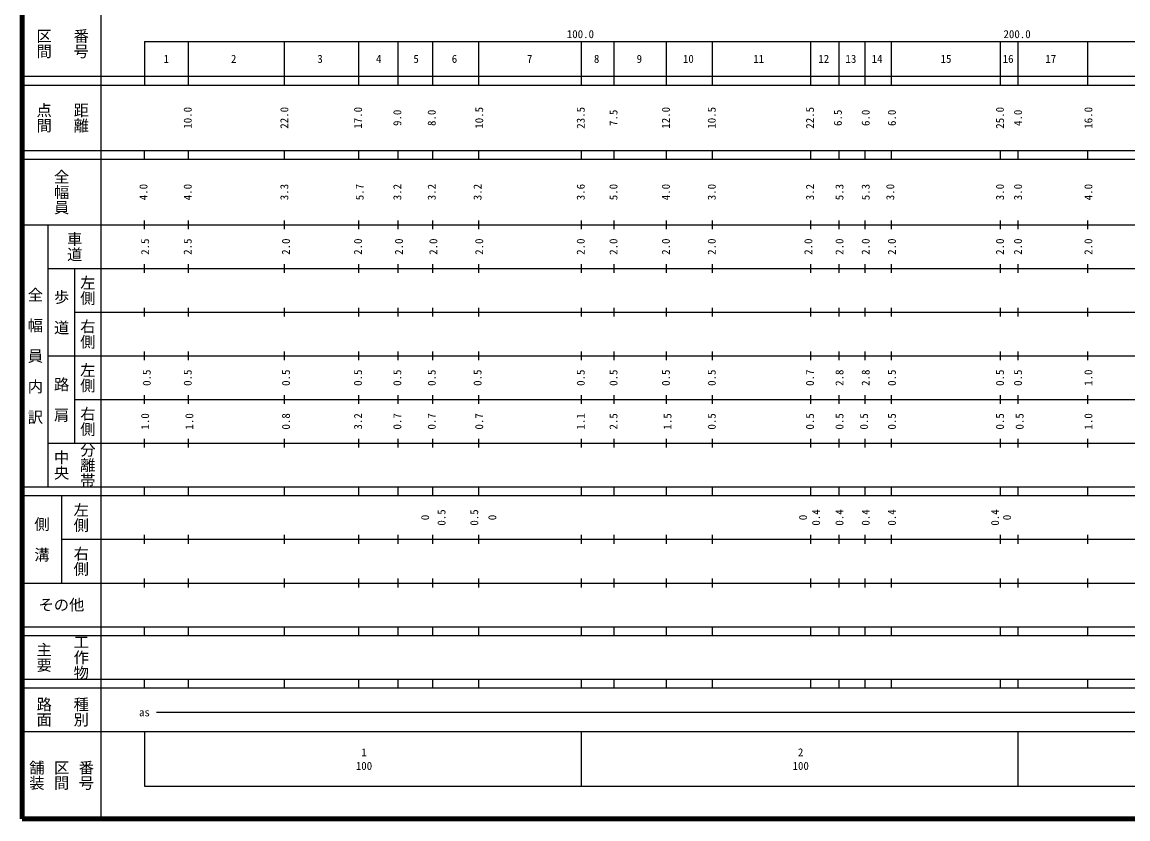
# Model space of a CAD drawing. Units: millimetres on the paper. Extents: x 40 to 680, y 20 to 380.
# Drawn here: x 40 to 293.2, y 20 to 202.4 of the extents above; entities that cross this region are included whole.
import ezdxf
from ezdxf.enums import TextEntityAlignment as Align

# ---------------------------------------------------------------- set-up
doc = ezdxf.new("R2010")
doc.units = ezdxf.units.MM
doc.layers.add('M-TTL', color=2, linetype='Continuous', lineweight=140)
doc.layers.add('M-TTL-BAND', color=7, linetype='Continuous', lineweight=25)
doc.styles.add('@ＭＳ ゴシック', font='')
doc.styles.add('ＭＳ ゴシック', font='')
doc.styles.get('@ＭＳ ゴシック').set_extended_font_data('@MS Gothic')
doc.styles.get('ＭＳ ゴシック').set_extended_font_data('MS Gothic')

msp = doc.modelspace()

# ---------------------------------------------------------------- linework, layer by layer
at = {"layer": 'M-TTL'}
for p, q in [((40, 380), (40, 20)), ((40, 20), (680, 20))]:
    msp.add_line(p, q, dxfattribs=at)
at = {"layer": 'M-TTL-BAND'}
for p, q in [((58, 370), (58, 20)), ((68, 198), (579, 198)), ((68, 198), (68, 188)), ((78, 198), (78, 188)), ((100, 198), (100, 188)), ((117, 198), (117, 188)), ((126, 198), (126, 188)), ((134, 198), (134, 188)), ((144.5, 198), (144.5, 188)), ((168, 198), (168, 188)), ((175.5, 198), (175.5, 188)), ((187.5, 198), (187.5, 188)), ((198, 198), (198, 188)), ((220.5, 198), (220.5, 188)), ((227, 198), (227, 188)), ((233, 198), (233, 188)), ((239, 198), (239, 188)), ((264, 198), (264, 188)), ((268, 198), (268, 188)), ((284, 198), (284, 188)), ((40, 190), (579, 190)), ((40, 188), (579, 188)), ((40, 173), (579, 173)), ((68, 171), (68, 173)), ((78, 173), (78, 171)), ((100, 173), (100, 171)), ((117, 173), (117, 171)), ((126, 173), (126, 171)), ((134, 173), (134, 171)), ((144.5, 173), (144.5, 171)), ((168, 173), (168, 171)), ((175.5, 173), (175.5, 171)), ((187.5, 173), (187.5, 171)), ((198, 173), (198, 171)), ((220.5, 173), (220.5, 171)), ((227, 173), (227, 171)), ((233, 173), (233, 171)), ((239, 173), (239, 171)), ((264, 173), (264, 171)), ((268, 173), (268, 171)), ((284, 173), (284, 171)), ((40, 171), (579, 171)), ((68, 155), (68, 157)), ((78, 157), (78, 155)), ((100, 157), (100, 155)), ((117, 157), (117, 155)), ((126, 157), (126, 155)), ((134, 157), (134, 155)), ((144.5, 157), (144.5, 155)), ((168, 157), (168, 155)), ((175.5, 157), (175.5, 155)), ((187.5, 157), (187.5, 155)), ((198, 157), (198, 155)), ((220.5, 157), (220.5, 155)), ((227, 157), (227, 155)), ((233, 157), (233, 155)), ((239, 157), (239, 155)), ((264, 157), (264, 155)), ((268, 157), (268, 155)), ((284, 157), (284, 155)), ((40, 156), (579, 156)), ((46, 96), (46, 156)), ((68, 145), (68, 147)), ((78, 147), (78, 145)), ((100, 147), (100, 145)), ((117, 147), (117, 145)), ((126, 147), (126, 145)), ((134, 147), (134, 145)), ((144.5, 147), (144.5, 145)), ((168, 147), (168, 145)), ((175.5, 147), (175.5, 145)), ((187.5, 147), (187.5, 145)), ((198, 147), (198, 145)), ((220.5, 147), (220.5, 145)), ((227, 147), (227, 145)), ((233, 147), (233, 145)), ((239, 147), (239, 145)), ((264, 147), (264, 145)), ((268, 147), (268, 145)), ((284, 147), (284, 145)), ((46, 146), (579, 146)), ((52, 146), (52, 106)), ((68, 135), (68, 137)), ((78, 137), (78, 135)), ((100, 137), (100, 135)), ((117, 137), (117, 135)), ((126, 137), (126, 135)), ((134, 137), (134, 135)), ((144.5, 137), (144.5, 135)), ((168, 137), (168, 135)), ((175.5, 137), (175.5, 135)), ((187.5, 137), (187.5, 135)), ((198, 137), (198, 135)), ((220.5, 137), (220.5, 135)), ((227, 137), (227, 135)), ((233, 137), (233, 135)), ((239, 137), (239, 135)), ((264, 137), (264, 135)), ((268, 137), (268, 135)), ((284, 137), (284, 135)), ((52, 136), (579, 136)), ((68, 125), (68, 127)), ((78, 127), (78, 125)), ((100, 127), (100, 125)), ((117, 127), (117, 125)), ((126, 127), (126, 125)), ((134, 127), (134, 125)), ((144.5, 127), (144.5, 125)), ((168, 127), (168, 125)), ((175.5, 127), (175.5, 125)), ((187.5, 127), (187.5, 125)), ((198, 127), (198, 125)), ((220.5, 127), (220.5, 125)), ((227, 127), (227, 125)), ((233, 127), (233, 125)), ((239, 127), (239, 125)), ((264, 127), (264, 125)), ((268, 127), (268, 125)), ((284, 127), (284, 125)), ((46, 126), (579, 126)), ((68, 115), (68, 117)), ((78, 117), (78, 115)), ((100, 117), (100, 115)), ((117, 117), (117, 115)), ((126, 117), (126, 115)), ((134, 117), (134, 115)), ((144.5, 117), (144.5, 115)), ((168, 117), (168, 115)), ((175.5, 117), (175.5, 115)), ((187.5, 117), (187.5, 115)), ((198, 117), (198, 115)), ((220.5, 117), (220.5, 115)), ((227, 117), (227, 115)), ((233, 117), (233, 115)), ((239, 117), (239, 115)), ((264, 117), (264, 115)), ((268, 117), (268, 115)), ((284, 117), (284, 115)), ((52, 116), (579, 116)), ((68, 105), (68, 107)), ((78, 107), (78, 105)), ((100, 107), (100, 105)), ((117, 107), (117, 105)), ((126, 107), (126, 105)), ((134, 107), (134, 105)), ((144.5, 107), (144.5, 105)), ((168, 107), (168, 105)), ((175.5, 107), (175.5, 105)), ((187.5, 107), (187.5, 105)), ((198, 107), (198, 105)), ((220.5, 107), (220.5, 105)), ((227, 107), (227, 105)), ((233, 107), (233, 105)), ((239, 107), (239, 105)), ((264, 107), (264, 105)), ((268, 107), (268, 105)), ((284, 107), (284, 105)), ((46, 106), (579, 106)), ((40, 96), (579, 96)), ((40, 94), (579, 94)), ((49, 94), (49, 74)), ((68, 94), (68, 96)), ((78, 96), (78, 94)), ((100, 96), (100, 94)), ((117, 96), (117, 94)), ((126, 96), (126, 94)), ((134, 96), (134, 94)), ((144.5, 96), (144.5, 94)), ((168, 96), (168, 94)), ((175.5, 96), (175.5, 94)), ((187.5, 96), (187.5, 94)), ((198, 96), (198, 94)), ((220.5, 96), (220.5, 94)), ((227, 96), (227, 94)), ((233, 96), (233, 94)), ((239, 96), (239, 94)), ((264, 96), (264, 94)), ((268, 96), (268, 94)), ((284, 96), (284, 94)), ((49, 84), (579, 84)), ((68, 83), (68, 85)), ((78, 85), (78, 83)), ((100, 85), (100, 83)), ((117, 85), (117, 83)), ((126, 85), (126, 83)), ((134, 85), (134, 83)), ((144.5, 85), (144.5, 83)), ((168, 85), (168, 83)), ((175.5, 85), (175.5, 83)), ((187.5, 85), (187.5, 83)), ((198, 85), (198, 83)), ((220.5, 85), (220.5, 83)), ((227, 85), (227, 83)), ((233, 85), (233, 83)), ((239, 85), (239, 83)), ((264, 85), (264, 83)), ((268, 85), (268, 83)), ((284, 85), (284, 83)), ((40, 74), (579, 74)), ((68, 73), (68, 75)), ((78, 75), (78, 73)), ((100, 75), (100, 73)), ((117, 75), (117, 73)), ((126, 75), (126, 73)), ((134, 75), (134, 73)), ((144.5, 75), (144.5, 73)), ((168, 75), (168, 73)), ((175.5, 75), (175.5, 73)), ((187.5, 75), (187.5, 73)), ((198, 75), (198, 73)), ((220.5, 75), (220.5, 73)), ((227, 75), (227, 73)), ((233, 75), (233, 73)), ((239, 75), (239, 73)), ((264, 75), (264, 73)), ((268, 75), (268, 73)), ((284, 75), (284, 73)), ((40, 64), (579, 64)), ((68, 62), (68, 64)), ((78, 64), (78, 62)), ((100, 64), (100, 62)), ((117, 64), (117, 62)), ((126, 64), (126, 62)), ((134, 64), (134, 62)), ((144.5, 64), (144.5, 62)), ((168, 64), (168, 62)), ((175.5, 64), (175.5, 62)), ((187.5, 64), (187.5, 62)), ((198, 64), (198, 62)), ((220.5, 64), (220.5, 62)), ((227, 64), (227, 62)), ((233, 64), (233, 62)), ((239, 64), (239, 62)), ((264, 64), (264, 62)), ((268, 64), (268, 62)), ((284, 64), (284, 62)), ((40, 62), (579, 62)), ((40, 52), (579, 52)), ((68, 50), (68, 52)), ((78, 52), (78, 50)), ((100, 52), (100, 50)), ((117, 52), (117, 50)), ((126, 52), (126, 50)), ((134, 52), (134, 50)), ((144.5, 52), (144.5, 50)), ((168, 52), (168, 50)), ((175.5, 52), (175.5, 50)), ((187.5, 52), (187.5, 50)), ((198, 52), (198, 50)), ((220.5, 52), (220.5, 50)), ((227, 52), (227, 50)), ((233, 52), (233, 50)), ((239, 52), (239, 50)), ((264, 52), (264, 50)), ((268, 52), (268, 50)), ((284, 52), (284, 50)), ((40, 50), (579, 50)), ((70.805, 44.406), (565.903, 44.406)), ((40, 40), (579, 40)), ((68, 40), (68, 27.5)), ((168, 40), (168, 27.5)), ((268, 40), (268, 27.5)), ((68, 27.5), (579, 27.5))]:
    msp.add_line(p, q, dxfattribs=at)

# ---------------------------------------------------------------- texts
for s, height, rotation, style, p in [('区間', 2.566, 270, '@ＭＳ ゴシック', (45, 197.5)), ('番号', 2.566, 270, '@ＭＳ ゴシック', (53.5, 197.5)), ('点間', 2.566, 270, '@ＭＳ ゴシック', (45, 180.5)), ('距離', 2.566, 270, '@ＭＳ ゴシック', (53.5, 180.5)), ('10.0', 1.833, 90, 'ＭＳ ゴシック', (77.909, 180.5)), ('22.0', 1.833, 90, 'ＭＳ ゴシック', (100.034, 180.5)), ('17.0', 1.833, 90, 'ＭＳ ゴシック', (116.91, 180.5)), ('10.5', 1.833, 90, 'ＭＳ ゴシック', (144.661, 180.5)), ('23.5', 1.833, 90, 'ＭＳ ゴシック', (167.912, 180.5)), ('12.0', 1.833, 90, 'ＭＳ ゴシック', (187.413, 180.5)), ('10.5', 1.833, 90, 'ＭＳ ゴシック', (197.913, 180.5)), ('22.5', 1.833, 90, 'ＭＳ ゴシック', (220.414, 180.5)), ('25.0', 1.833, 90, 'ＭＳ ゴシック', (263.915, 180.5)), ('16.0', 1.833, 90, 'ＭＳ ゴシック', (284.166, 180.5)), ('9.0', 1.833, 90, 'ＭＳ ゴシック', (125.91, 180.5)), ('8.0', 1.833, 90, 'ＭＳ ゴシック', (133.786, 180.5)), ('7.5', 1.833, 90, 'ＭＳ ゴシック', (175.412, 180.5)), ('6.5', 1.833, 90, 'ＭＳ ゴシック', (226.789, 180.5)), ('6.0', 1.833, 90, 'ＭＳ ゴシック', (233.164, 180.5)), ('6.0', 1.833, 90, 'ＭＳ ゴシック', (239.165, 180.5)), ('4.0', 1.833, 90, 'ＭＳ ゴシック', (268.041, 180.5)), ('全幅員', 2.566, 270, '@ＭＳ ゴシック', (49, 163.5)), ('4.0', 1.833, 90, 'ＭＳ ゴシック', (67.783, 163.5)), ('4.0', 1.833, 90, 'ＭＳ ゴシック', (77.909, 163.5)), ('3.3', 1.833, 90, 'ＭＳ ゴシック', (100.034, 163.5)), ('5.7', 1.833, 90, 'ＭＳ ゴシック', (117.285, 163.5)), ('3.2', 1.833, 90, 'ＭＳ ゴシック', (125.91, 163.5)), ('3.2', 1.833, 90, 'ＭＳ ゴシック', (133.786, 163.5)), ('3.2', 1.833, 90, 'ＭＳ ゴシック', (144.286, 163.5)), ('3.6', 1.833, 90, 'ＭＳ ゴシック', (167.912, 163.5)), ('5.0', 1.833, 90, 'ＭＳ ゴシック', (175.412, 163.5)), ('4.0', 1.833, 90, 'ＭＳ ゴシック', (187.413, 163.5)), ('3.0', 1.833, 90, 'ＭＳ ゴシック', (197.913, 163.5)), ('3.2', 1.833, 90, 'ＭＳ ゴシック', (220.414, 163.5)), ('5.3', 1.833, 90, 'ＭＳ ゴシック', (227.164, 163.5)), ('5.3', 1.833, 90, 'ＭＳ ゴシック', (233.164, 163.5)), ('3.0', 1.833, 90, 'ＭＳ ゴシック', (238.789, 163.5)), ('3.0', 1.833, 90, 'ＭＳ ゴシック', (263.915, 163.5)), ('3.0', 1.833, 90, 'ＭＳ ゴシック', (268.041, 163.5)), ('4.0', 1.833, 90, 'ＭＳ ゴシック', (284.166, 163.5)), ('車道', 2.566, 270, '@ＭＳ ゴシック', (52, 151)), ('2.5', 1.833, 90, 'ＭＳ ゴシック', (68.158, 151)), ('2.5', 1.833, 90, 'ＭＳ ゴシック', (77.909, 151)), ('2.0', 1.833, 90, 'ＭＳ ゴシック', (100.409, 151)), ('2.0', 1.833, 90, 'ＭＳ ゴシック', (116.91, 151)), ('2.0', 1.833, 90, 'ＭＳ ゴシック', (126.285, 151)), ('2.0', 1.833, 90, 'ＭＳ ゴシック', (134.161, 151)), ('2.0', 1.833, 90, 'ＭＳ ゴシック', (144.661, 151)), ('2.0', 1.833, 90, 'ＭＳ ゴシック', (167.912, 151)), ('2.0', 1.833, 90, 'ＭＳ ゴシック', (175.412, 151)), ('2.0', 1.833, 90, 'ＭＳ ゴシック', (187.413, 151)), ('2.0', 1.833, 90, 'ＭＳ ゴシック', (197.913, 151)), ('2.0', 1.833, 90, 'ＭＳ ゴシック', (220.039, 151)), ('2.0', 1.833, 90, 'ＭＳ ゴシック', (227.164, 151)), ('2.0', 1.833, 90, 'ＭＳ ゴシック', (233.164, 151)), ('2.0', 1.833, 90, 'ＭＳ ゴシック', (239.165, 151)), ('2.0', 1.833, 90, 'ＭＳ ゴシック', (263.915, 151)), ('2.0', 1.833, 90, 'ＭＳ ゴシック', (268.041, 151)), ('2.0', 1.833, 90, 'ＭＳ ゴシック', (284.166, 151)), ('左側', 2.566, 270, '@ＭＳ ゴシック', (55, 141)), ('全\u3000幅\u3000員\u3000内\u3000訳', 2.566, 270, '@ＭＳ ゴシック', (43, 126)), ('歩\u3000道', 2.566, 270, '@ＭＳ ゴシック', (49, 136)), ('右側', 2.566, 270, '@ＭＳ ゴシック', (55, 131)), ('左側', 2.566, 270, '@ＭＳ ゴシック', (55, 121)), ('0.5', 1.833, 90, 'ＭＳ ゴシック', (68.533, 121)), ('0.5', 1.833, 90, 'ＭＳ ゴシック', (77.909, 121)), ('0.5', 1.833, 90, 'ＭＳ ゴシック', (100.409, 121)), ('0.5', 1.833, 90, 'ＭＳ ゴシック', (116.91, 121)), ('0.5', 1.833, 90, 'ＭＳ ゴシック', (125.91, 121)), ('0.5', 1.833, 90, 'ＭＳ ゴシック', (133.786, 121)), ('0.5', 1.833, 90, 'ＭＳ ゴシック', (144.286, 121)), ('0.5', 1.833, 90, 'ＭＳ ゴシック', (167.912, 121)), ('0.5', 1.833, 90, 'ＭＳ ゴシック', (175.412, 121)), ('0.5', 1.833, 90, 'ＭＳ ゴシック', (187.413, 121)), ('0.5', 1.833, 90, 'ＭＳ ゴシック', (197.913, 121)), ('0.7', 1.833, 90, 'ＭＳ ゴシック', (220.414, 121)), ('2.8', 1.833, 90, 'ＭＳ ゴシック', (227.164, 121)), ('2.8', 1.833, 90, 'ＭＳ ゴシック', (233.164, 121)), ('0.5', 1.833, 90, 'ＭＳ ゴシック', (239.165, 121)), ('0.5', 1.833, 90, 'ＭＳ ゴシック', (263.915, 121)), ('0.5', 1.833, 90, 'ＭＳ ゴシック', (268.041, 121)), ('1.0', 1.833, 90, 'ＭＳ ゴシック', (284.166, 121)), ('路\u3000肩', 2.566, 270, '@ＭＳ ゴシック', (49, 116)), ('右側', 2.566, 270, '@ＭＳ ゴシック', (55, 111)), ('1.0', 1.833, 90, 'ＭＳ ゴシック', (68.158, 111)), ('1.0', 1.833, 90, 'ＭＳ ゴシック', (78.284, 111)), ('0.8', 1.833, 90, 'ＭＳ ゴシック', (100.409, 111)), ('3.2', 1.833, 90, 'ＭＳ ゴシック', (116.91, 111)), ('0.7', 1.833, 90, 'ＭＳ ゴシック', (125.91, 111)), ('0.7', 1.833, 90, 'ＭＳ ゴシック', (133.786, 111)), ('0.7', 1.833, 90, 'ＭＳ ゴシック', (144.661, 111)), ('1.1', 1.833, 90, 'ＭＳ ゴシック', (167.912, 111)), ('2.5', 1.833, 90, 'ＭＳ ゴシック', (175.412, 111)), ('1.5', 1.833, 90, 'ＭＳ ゴシック', (187.788, 111)), ('0.5', 1.833, 90, 'ＭＳ ゴシック', (197.913, 111)), ('0.5', 1.833, 90, 'ＭＳ ゴシック', (220.414, 111)), ('0.5', 1.833, 90, 'ＭＳ ゴシック', (227.164, 111)), ('0.5', 1.833, 90, 'ＭＳ ゴシック', (232.789, 111)), ('0.5', 1.833, 90, 'ＭＳ ゴシック', (239.165, 111)), ('0.5', 1.833, 90, 'ＭＳ ゴシック', (263.915, 111)), ('0.5', 1.833, 90, 'ＭＳ ゴシック', (268.416, 111)), ('1.0', 1.833, 90, 'ＭＳ ゴシック', (284.166, 111)), ('中央', 2.566, 270, '@ＭＳ ゴシック', (49, 101)), ('分離帯', 2.566, 270, '@ＭＳ ゴシック', (55, 101)), ('左側', 2.566, 270, '@ＭＳ ゴシック', (53.5, 89)), ('側\u3000溝', 2.566, 270, '@ＭＳ ゴシック', (44.5, 84)), ('0', 1.833, 90, 'ＭＳ ゴシック', (132.286, 89)), ('0.5', 1.833, 90, 'ＭＳ ゴシック', (136.036, 89)), ('0.5', 1.833, 90, 'ＭＳ ゴシック', (143.536, 89)), ('0', 1.833, 90, 'ＭＳ ゴシック', (147.661, 89)), ('0', 1.833, 90, 'ＭＳ ゴシック', (218.821, 89)), ('0.4', 1.833, 90, 'ＭＳ ゴシック', (221.8, 89)), ('0.4', 1.833, 90, 'ＭＳ ゴシック', (227.164, 89)), ('0.4', 1.833, 90, 'ＭＳ ゴシック', (233.164, 89)), ('0.4', 1.833, 90, 'ＭＳ ゴシック', (239.165, 89)), ('0.4', 1.833, 90, 'ＭＳ ゴシック', (262.791, 89)), ('0', 1.833, 90, 'ＭＳ ゴシック', (265.535, 89)), ('右側', 2.566, 270, '@ＭＳ ゴシック', (53.5, 79)), ('工作物', 2.566, 270, '@ＭＳ ゴシック', (53.5, 57)), ('主要', 2.566, 270, '@ＭＳ ゴシック', (45, 57)), ('路面', 2.566, 270, '@ＭＳ ゴシック', (45, 44.5)), ('種別', 2.566, 270, '@ＭＳ ゴシック', (53.5, 44.5)), ('舗装', 2.566, 270, '@ＭＳ ゴシック', (43.333, 30)), ('区間', 2.566, 270, '@ＭＳ ゴシック', (49, 30)), ('番号', 2.566, 270, '@ＭＳ ゴシック', (54.667, 30))]:
    msp.add_text(s, height=height, rotation=rotation, dxfattribs=dict(at, style=style)).set_placement(p, align=Align.MIDDLE_CENTER)
at = {"layer": 'M-TTL-BAND', "style": 'ＭＳ ゴシック'}
for s, p in [('100.0', (167.844, 198.195)), ('200.0', (267.844, 198.195))]:
    msp.add_text(s, height=1.833, dxfattribs=at).set_placement(p, align=Align.BOTTOM_CENTER)
for s, height, p in [('1', 1.833, (73.002, 194)), ('2', 1.833, (88.447, 194)), ('3', 1.833, (108.226, 194)), ('4', 1.833, (121.671, 194)), ('5', 1.833, (130.227, 194)), ('6', 1.833, (139.005, 194)), ('7', 1.833, (156.227, 194)), ('8', 1.833, (171.561, 194)), ('9', 1.833, (181.339, 194)), ('10', 1.833, (192.562, 194)), ('11', 1.833, (208.674, 194)), ('12', 1.833, (223.563, 194)), ('13', 1.833, (229.786, 194)), ('14', 1.833, (235.786, 194)), ('15', 1.833, (251.564, 194)), ('16', 1.833, (265.787, 194)), ('17', 1.833, (275.565, 194)), ('その他', 2.566, (49, 69)), ('as', 1.833, (68.006, 44.406)), ('1', 1.833, (118.288, 35.238)), ('2', 1.833, (218.288, 35.238)), ('100', 1.833, (118.288, 32.131)), ('100', 1.833, (218.288, 32.131))]:
    msp.add_text(s, height=height, dxfattribs=at).set_placement(p, align=Align.MIDDLE_CENTER)

doc.saveas('drawing.dxf')
